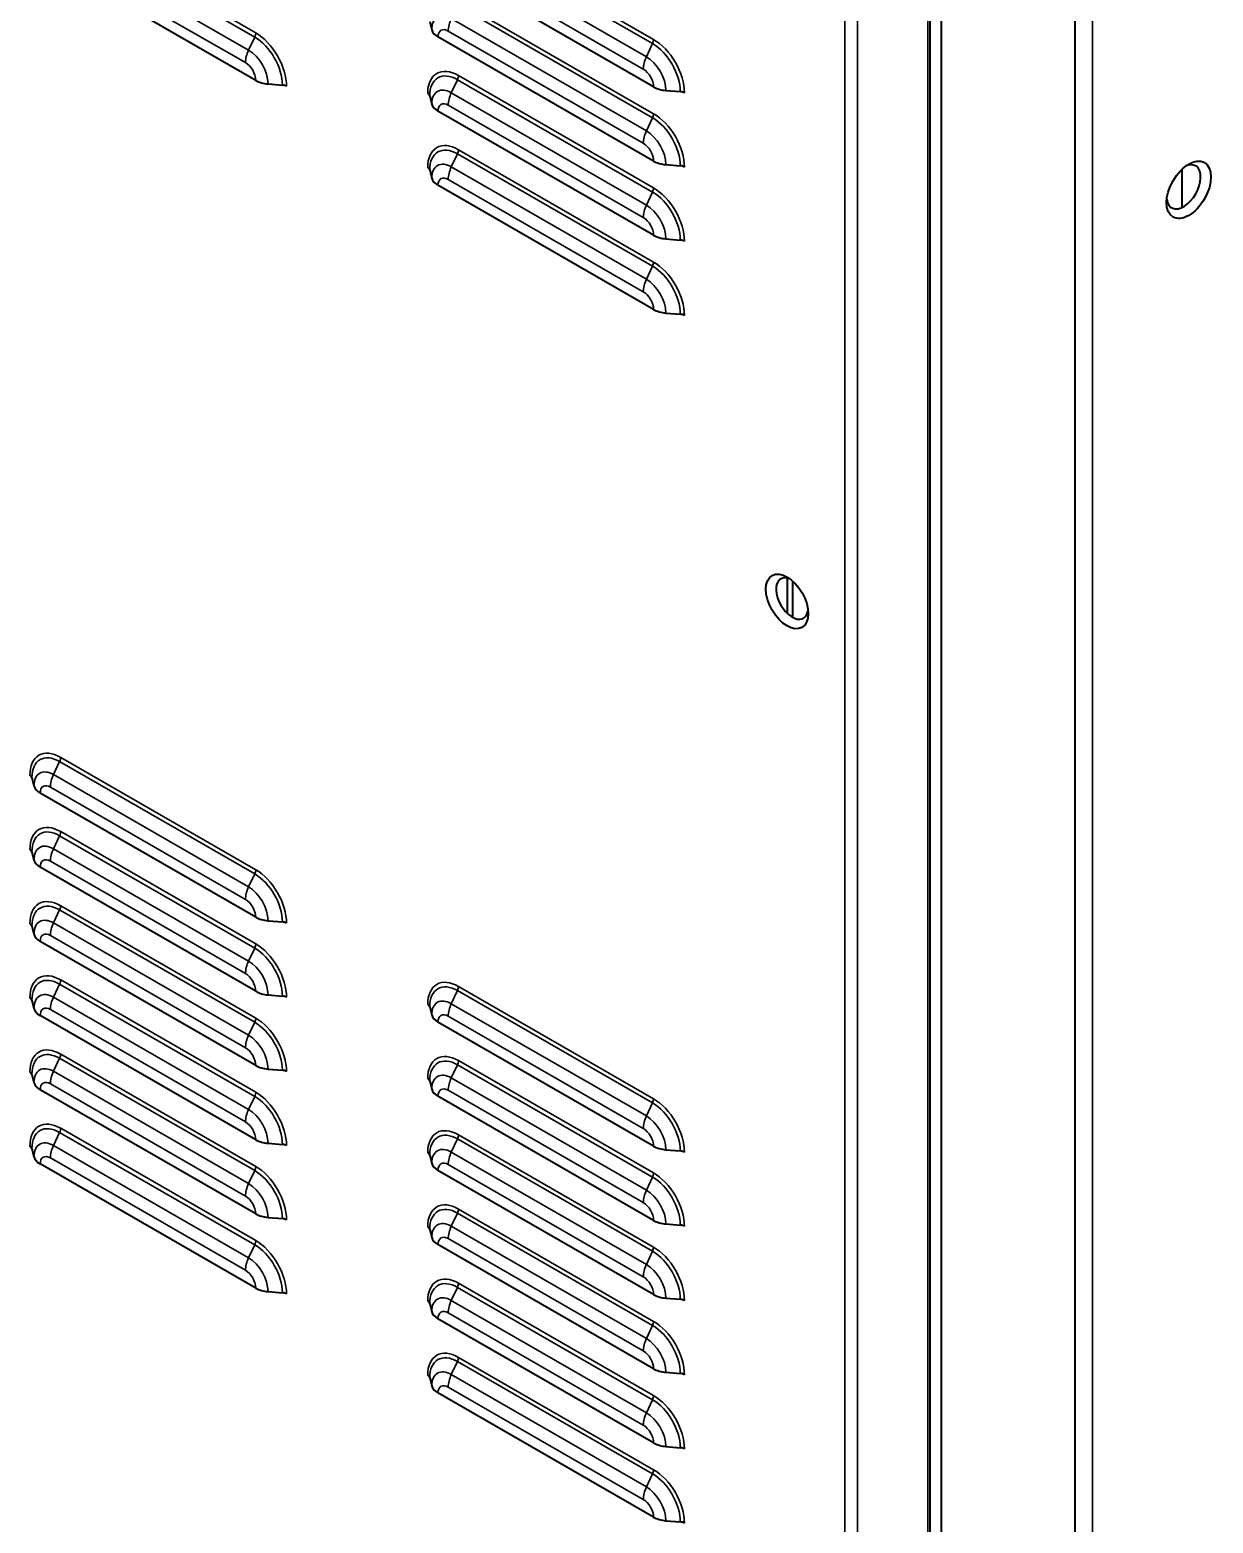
# Model space of a CAD drawing. Header units: millimetres. Extents: x 0 to 51860, y 0 to 5940.
# Drawn here: x 7525 to 7742.3, y 4264.9 to 4539.2 of the extents above; entities that cross this region are included whole.
import ezdxf

# ---------------------------------------------------------------- set-up
doc = ezdxf.new("R2010")
doc.units = ezdxf.units.MM
doc.header["$LTSCALE"] = 10
doc.layers.add('가시적인 것(ISO)', color=3, linetype='Continuous', lineweight=40)
doc.layers.add('가시적인 좁은 것(ISO)', color=3, linetype='Continuous', lineweight=35)

msp = doc.modelspace()

# ---------------------------------------------------------------- linework, layer by layer
at = {"layer": '가시적인 것(ISO)'}
for p, q in [((7717.027, 4043.5947), (7717.027, 4846.9)), ((7690.3784, 4013.3177), (7690.3784, 4840.6491)), ((7692.3726, 4839.5007), (7692.3726, 4011.7926)), ((7566.5075, 4529.9187), (7526.9096, 4552.7216)), ((7639.5752, 4528.7191), (7599.9773, 4551.5221)), ((7598.4688, 4540.7195), (7598.8459, 4539.1993)), ((7639.5752, 4515.0933), (7599.9773, 4537.8963)), ((7568.7703, 4529.2671), (7571.4102, 4529.05)), ((7598.4688, 4527.0937), (7598.8459, 4525.5735)), ((7641.838, 4528.0676), (7644.4779, 4527.8504)), ((7639.5752, 4501.4676), (7599.9773, 4524.2705)), ((7598.4688, 4513.468), (7598.8459, 4511.9478)), ((7641.838, 4514.4418), (7644.4779, 4514.2247)), ((7736.6374, 4506.5929), (7736.6374, 4513.6133)), ((7639.5752, 4487.8418), (7599.9773, 4510.6447)), ((7641.838, 4500.816), (7644.4779, 4500.5989)), ((7641.838, 4487.1903), (7644.4779, 4486.9731)), ((7664.0883, 4438.5156), (7664.0883, 4432.061)), ((7665.1725, 4431.2614), (7665.1725, 4437.8963)), ((7525.4011, 4401.846), (7525.7782, 4400.3258)), ((7566.5075, 4376.2198), (7526.9096, 4399.0228)), ((7525.4011, 4388.2202), (7525.7782, 4386.7)), ((7566.5075, 4362.594), (7526.9096, 4385.397)), ((7568.7703, 4375.5683), (7571.4102, 4375.3511)), ((7525.4011, 4374.5944), (7525.7782, 4373.0742)), ((7566.5075, 4348.9682), (7526.9096, 4371.7712)), ((7568.7703, 4361.9425), (7571.4102, 4361.7253)), ((7525.4011, 4360.9686), (7525.7782, 4359.4484)), ((7598.4688, 4359.7691), (7598.8459, 4358.2489)), ((7566.5075, 4335.3424), (7526.9096, 4358.1454)), ((7639.5752, 4334.1429), (7599.9773, 4356.9459)), ((7568.7703, 4348.3167), (7571.4102, 4348.0995)), ((7525.4011, 4347.3428), (7525.7782, 4345.8226)), ((7598.4688, 4346.1433), (7598.8459, 4344.6231)), ((7566.5075, 4321.7167), (7526.9096, 4344.5196)), ((7639.5752, 4320.5171), (7599.9773, 4343.3201)), ((7568.7703, 4334.6909), (7571.4102, 4334.4738)), ((7525.4011, 4333.7171), (7525.7782, 4332.1969)), ((7598.4688, 4332.5175), (7598.8459, 4330.9973)), ((7641.838, 4333.4914), (7644.4779, 4333.2742)), ((7566.5075, 4308.0909), (7526.9096, 4330.8938)), ((7639.5752, 4306.8913), (7599.9773, 4329.6943)), ((7568.7703, 4321.0651), (7571.4102, 4320.848)), ((7598.4688, 4318.8917), (7598.8459, 4317.3715)), ((7641.838, 4319.8656), (7644.4779, 4319.6484)), ((7639.5752, 4293.2656), (7599.9773, 4316.0685)), ((7568.7703, 4307.4394), (7571.4102, 4307.2222)), ((7598.4688, 4305.266), (7598.8459, 4303.7458)), ((7641.838, 4306.2398), (7644.4779, 4306.0227)), ((7639.5752, 4279.6398), (7599.9773, 4302.4427)), ((7598.4688, 4291.6402), (7598.8459, 4290.12)), ((7641.838, 4292.614), (7644.4779, 4292.3969)), ((7639.5752, 4266.014), (7599.9773, 4288.8169)), ((7641.838, 4278.9883), (7644.4779, 4278.7711)), ((7641.838, 4265.3625), (7644.4779, 4265.1453))]:
    msp.add_line(p, q, dxfattribs=at)
for centre, major_axis, ratio, start_param, end_param in [((7602.8057, 4539.5251), (-4, 0), 0.5758617, 0.14189705, 0.78539816), ((7569.336, 4531.5474), (4, 0), 0.5758617, 3.92699082, 4.57049193), ((7571.2216, 4528.2899), (1.3333, 0), 0.5758617, 0.78539816, 1.42889927), ((7642.4037, 4530.3479), (4, 0), 0.5758617, 3.92699082, 4.57049193), ((7597.1488, 4526.9852), (1.3333, 0), 0.5758617, 0.14189705, 0.78539816), ((7644.2893, 4527.0903), (1.3333, 0), 0.5758617, 0.78539816, 1.42889927), ((7602.8057, 4525.8993), (-4, 0), 0.5758617, 0.14189705, 0.78539816), ((7642.4037, 4516.7221), (4, 0), 0.5758617, 3.92699082, 4.57049193), ((7736.9203, 4510.3655), (-2.2124, -3.8419), 0.57809312, 5.63623422, 10.07172905), ((7597.1488, 4513.3594), (1.3333, 0), 0.5758617, 0.14189705, 0.78539816), ((7644.2893, 4513.4646), (1.3333, 0), 0.5758617, 0.78539816, 1.42889927), ((7602.8057, 4512.2735), (-4, 0), 0.5758617, 0.14189705, 0.78539816), ((7642.4037, 4503.0963), (4, 0), 0.5758617, 3.92699082, 4.57049193), ((7644.2893, 4499.8388), (1.3333, 0), 0.5758617, 0.78539816, 1.42889927), ((7642.4037, 4489.4706), (4, 0), 0.5758617, 3.92699082, 4.57049193), ((7644.2893, 4486.213), (1.3333, 0), 0.5758617, 0.78539816, 1.42889927), ((7665.0311, 4434.7454), (-2.0793, 3.6108), 0.57809312, 5.64468664, 10.06327663), ((7524.0811, 4401.7374), (1.3333, 0), 0.5758617, 0.14189705, 0.78539816), ((7529.738, 4400.6515), (-4, 0), 0.5758617, 0.14189705, 0.78539816), ((7524.0811, 4388.1116), (1.3333, 0), 0.5758617, 0.14189705, 0.78539816), ((7529.738, 4387.0258), (-4, 0), 0.5758617, 0.14189705, 0.78539816), ((7524.0811, 4374.4858), (1.3333, 0), 0.5758617, 0.14189705, 0.78539816), ((7569.336, 4377.8486), (4, 0), 0.5758617, 3.92699082, 4.57049193), ((7571.2216, 4374.591), (1.3333, 0), 0.5758617, 0.78539816, 1.42889927), ((7529.738, 4373.4), (-4, 0), 0.5758617, 0.14189705, 0.78539816), ((7524.0811, 4360.86), (1.3333, 0), 0.5758617, 0.14189705, 0.78539816), ((7569.336, 4364.2228), (4, 0), 0.5758617, 3.92699082, 4.57049193), ((7571.2216, 4360.9652), (1.3333, 0), 0.5758617, 0.78539816, 1.42889927), ((7529.738, 4359.7742), (-4, 0), 0.5758617, 0.14189705, 0.78539816), ((7597.1488, 4359.6605), (1.3333, 0), 0.5758617, 0.14189705, 0.78539816), ((7602.8057, 4358.5747), (-4, 0), 0.5758617, 0.14189705, 0.78539816), ((7524.0811, 4347.2343), (1.3333, 0), 0.5758617, 0.14189705, 0.78539816), ((7569.336, 4350.597), (4, 0), 0.5758617, 3.92699082, 4.57049193), ((7571.2216, 4347.3394), (1.3333, 0), 0.5758617, 0.78539816, 1.42889927), ((7529.738, 4346.1484), (-4, 0), 0.5758617, 0.14189705, 0.78539816), ((7597.1488, 4346.0347), (1.3333, 0), 0.5758617, 0.14189705, 0.78539816), ((7602.8057, 4344.9489), (-4, 0), 0.5758617, 0.14189705, 0.78539816), ((7524.0811, 4333.6085), (1.3333, 0), 0.5758617, 0.14189705, 0.78539816), ((7569.336, 4336.9712), (4, 0), 0.5758617, 3.92699082, 4.57049193), ((7571.2216, 4333.7137), (1.3333, 0), 0.5758617, 0.78539816, 1.42889927), ((7642.4037, 4335.7717), (4, 0), 0.5758617, 3.92699082, 4.57049193), ((7529.738, 4332.5226), (-4, 0), 0.5758617, 0.14189705, 0.78539816), ((7597.1488, 4332.4089), (1.3333, 0), 0.5758617, 0.14189705, 0.78539816), ((7644.2893, 4332.5141), (1.3333, 0), 0.5758617, 0.78539816, 1.42889927), ((7602.8057, 4331.3231), (-4, 0), 0.5758617, 0.14189705, 0.78539816), ((7569.336, 4323.3454), (4, 0), 0.5758617, 3.92699082, 4.57049193), ((7571.2216, 4320.0879), (1.3333, 0), 0.5758617, 0.78539816, 1.42889927), ((7642.4037, 4322.1459), (4, 0), 0.5758617, 3.92699082, 4.57049193), ((7597.1488, 4318.7832), (1.3333, 0), 0.5758617, 0.14189705, 0.78539816), ((7602.8057, 4317.6973), (-4, 0), 0.5758617, 0.14189705, 0.78539816), ((7644.2893, 4318.8883), (1.3333, 0), 0.5758617, 0.78539816, 1.42889927), ((7569.336, 4309.7197), (4, 0), 0.5758617, 3.92699082, 4.57049193), ((7571.2216, 4306.4621), (1.3333, 0), 0.5758617, 0.78539816, 1.42889927), ((7642.4037, 4308.5201), (4, 0), 0.5758617, 3.92699082, 4.57049193), ((7597.1488, 4305.1574), (1.3333, 0), 0.5758617, 0.14189705, 0.78539816), ((7602.8057, 4304.0715), (-4, 0), 0.5758617, 0.14189705, 0.78539816), ((7644.2893, 4305.2626), (1.3333, 0), 0.5758617, 0.78539816, 1.42889927), ((7642.4037, 4294.8943), (4, 0), 0.5758617, 3.92699082, 4.57049193), ((7597.1488, 4291.5316), (1.3333, 0), 0.5758617, 0.14189705, 0.78539816), ((7602.8057, 4290.4457), (-4, 0), 0.5758617, 0.14189705, 0.78539816), ((7644.2893, 4291.6368), (1.3333, 0), 0.5758617, 0.78539816, 1.42889927), ((7642.4037, 4281.2686), (4, 0), 0.5758617, 3.92699082, 4.57049193), ((7644.2893, 4278.011), (1.3333, 0), 0.5758617, 0.78539816, 1.42889927), ((7642.4037, 4267.6428), (4, 0), 0.5758617, 3.92699082, 4.57049193), ((7644.2893, 4264.3852), (1.3333, 0), 0.5758617, 0.78539816, 1.42889927)]:
    msp.add_ellipse(centre, major_axis=major_axis, ratio=ratio, start_param=start_param, end_param=end_param, dxfattribs=at)
for centre, major_axis in [((7737.8631, 4509.8225), (2.8778, 4.9973)), ((7664.0883, 4434.2025), (-2.7447, 4.7662))]:
    msp.add_ellipse(centre, major_axis=major_axis, ratio=0.57809312, dxfattribs=at)
at = {"layer": '가시적인 좁은 것(ISO)'}
for p, q in [((7720.1854, 4848.7188), (7720.1854, 4048.6837)), ((7674.6949, 4005.1501), (7674.6949, 4845.5886)), ((7677.0519, 4845.5886), (7677.0519, 4005.1501)), ((7689.9684, 4012.3543), (7689.9684, 4840.8852)), ((7530.6808, 4559.262), (7566.5075, 4538.6307)), ((7565.1876, 4535.4725), (7529.3609, 4556.1038)), ((7566.319, 4537.8681), (7530.4922, 4558.4994)), ((7639.3867, 4536.6686), (7603.5599, 4557.2998)), ((7603.7485, 4558.0625), (7639.5752, 4537.4312)), ((7564.6219, 4533.1846), (7528.7952, 4553.8159)), ((7638.2553, 4534.273), (7602.4286, 4554.9042)), ((7637.6896, 4531.9851), (7601.8629, 4552.6164)), ((7639.3867, 4523.0428), (7603.5599, 4543.6741)), ((7603.7485, 4544.4367), (7639.5752, 4523.8054)), ((7638.2553, 4520.6472), (7602.4286, 4541.2784)), ((7566.319, 4537.8681), (7565.1876, 4535.4725)), ((7637.6896, 4518.3593), (7601.8629, 4538.9906)), ((7639.3867, 4536.6686), (7638.2553, 4534.273)), ((7603.5599, 4530.0483), (7602.4286, 4527.6527)), ((7639.3867, 4509.417), (7603.5599, 4530.0483)), ((7603.7485, 4530.8109), (7639.5752, 4510.1796)), ((7638.2553, 4507.0214), (7602.4286, 4527.6527)), ((7637.6896, 4504.7335), (7601.8629, 4525.3648)), ((7639.3867, 4523.0428), (7638.2553, 4520.6472)), ((7603.5599, 4516.4225), (7602.4286, 4514.0269)), ((7639.3867, 4495.7912), (7603.5599, 4516.4225)), ((7603.7485, 4517.1851), (7639.5752, 4496.5539)), ((7638.2553, 4493.3956), (7602.4286, 4514.0269)), ((7637.6896, 4491.1078), (7601.8629, 4511.739)), ((7639.3867, 4509.417), (7638.2553, 4507.0214)), ((7639.3867, 4495.7912), (7638.2553, 4493.3956)), ((7530.6808, 4405.5631), (7566.5075, 4384.9319)), ((7530.4922, 4404.8005), (7529.3609, 4402.4049)), ((7565.1876, 4381.7737), (7529.3609, 4402.4049)), ((7566.319, 4384.1693), (7530.4922, 4404.8005)), ((7564.6219, 4379.4858), (7528.7952, 4400.117)), ((7530.6808, 4391.9374), (7566.5075, 4371.3061)), ((7530.4922, 4391.1747), (7529.3609, 4388.7791)), ((7565.1876, 4368.1479), (7529.3609, 4388.7791)), ((7566.319, 4370.5435), (7530.4922, 4391.1747)), ((7564.6219, 4365.86), (7528.7952, 4386.4912)), ((7566.319, 4384.1693), (7565.1876, 4381.7737)), ((7530.6808, 4378.3116), (7566.5075, 4357.6803)), ((7530.4922, 4377.5489), (7529.3609, 4375.1533)), ((7565.1876, 4354.5221), (7529.3609, 4375.1533)), ((7566.319, 4356.9177), (7530.4922, 4377.5489)), ((7564.6219, 4352.2342), (7528.7952, 4372.8655)), ((7566.319, 4370.5435), (7565.1876, 4368.1479)), ((7530.6808, 4364.6858), (7566.5075, 4344.0545)), ((7530.4922, 4363.9232), (7529.3609, 4361.5275)), ((7565.1876, 4340.8963), (7529.3609, 4361.5275)), ((7566.319, 4343.2919), (7530.4922, 4363.9232)), ((7603.5599, 4362.7236), (7602.4286, 4360.328)), ((7639.3867, 4342.0924), (7603.5599, 4362.7236)), ((7603.7485, 4363.4862), (7639.5752, 4342.855)), ((7564.6219, 4338.6084), (7528.7952, 4359.2397)), ((7638.2553, 4339.6968), (7602.4286, 4360.328)), ((7566.319, 4356.9177), (7565.1876, 4354.5221)), ((7637.6896, 4337.4089), (7601.8629, 4358.0401)), ((7530.4922, 4350.2974), (7529.3609, 4347.9018)), ((7566.319, 4329.6661), (7530.4922, 4350.2974)), ((7530.6808, 4351.06), (7566.5075, 4330.4287)), ((7565.1876, 4327.2705), (7529.3609, 4347.9018)), ((7603.5599, 4349.0978), (7602.4286, 4346.7022)), ((7639.3867, 4328.4666), (7603.5599, 4349.0978)), ((7603.7485, 4349.8605), (7639.5752, 4329.2292)), ((7564.6219, 4324.9826), (7528.7952, 4345.6139)), ((7638.2553, 4326.071), (7602.4286, 4346.7022)), ((7566.319, 4343.2919), (7565.1876, 4340.8963)), ((7637.6896, 4323.7831), (7601.8629, 4344.4144)), ((7639.3867, 4342.0924), (7638.2553, 4339.6968)), ((7530.4922, 4336.6716), (7529.3609, 4334.276)), ((7566.319, 4316.0403), (7530.4922, 4336.6716)), ((7530.6808, 4337.4342), (7566.5075, 4316.803)), ((7565.1876, 4313.6447), (7529.3609, 4334.276)), ((7603.5599, 4335.4721), (7602.4286, 4333.0764)), ((7639.3867, 4314.8408), (7603.5599, 4335.4721)), ((7603.7485, 4336.2347), (7639.5752, 4315.6034)), ((7564.6219, 4311.3569), (7528.7952, 4331.9881)), ((7638.2553, 4312.4452), (7602.4286, 4333.0764)), ((7566.319, 4329.6661), (7565.1876, 4327.2705)), ((7637.6896, 4310.1573), (7601.8629, 4330.7886)), ((7639.3867, 4328.4666), (7638.2553, 4326.071)), ((7603.5599, 4321.8463), (7602.4286, 4319.4507)), ((7639.3867, 4301.215), (7603.5599, 4321.8463)), ((7603.7485, 4322.6089), (7639.5752, 4301.9776)), ((7638.2553, 4298.8194), (7602.4286, 4319.4507)), ((7566.319, 4316.0403), (7565.1876, 4313.6447)), ((7637.6896, 4296.5315), (7601.8629, 4317.1628)), ((7639.3867, 4314.8408), (7638.2553, 4312.4452)), ((7603.5599, 4308.2205), (7602.4286, 4305.8249)), ((7639.3867, 4287.5892), (7603.5599, 4308.2205)), ((7603.7485, 4308.9831), (7639.5752, 4288.3519)), ((7638.2553, 4285.1936), (7602.4286, 4305.8249)), ((7637.6896, 4282.9058), (7601.8629, 4303.537)), ((7639.3867, 4301.215), (7638.2553, 4298.8194)), ((7603.5599, 4294.5947), (7602.4286, 4292.1991)), ((7639.3867, 4273.9634), (7603.5599, 4294.5947)), ((7603.7485, 4295.3573), (7639.5752, 4274.7261)), ((7637.6896, 4269.28), (7601.8629, 4289.9112)), ((7638.2553, 4271.5678), (7602.4286, 4292.1991)), ((7639.3867, 4287.5892), (7638.2553, 4285.1936)), ((7639.3867, 4273.9634), (7638.2553, 4271.5678))]:
    msp.add_line(p, q, dxfattribs=at)
for centre, major_axis, start_param, end_param in [((7602.4286, 4537.1362), (-2.5284, 4.3907), 5.49972085, 7.07051718), ((7604.6913, 4540.6194), (-1.9961, -3.4663), 4.85235233, 5.49585344), ((7565.5647, 4538.0878), (-0.6654, -1.1554), 1.71075967, 2.35426078), ((7566.319, 4531.9818), (-3.593, 6.2394), 3.92892453, 5.49972085), ((7566.5075, 4532.0904), (3.9923, -6.9327), 0.78733187, 2.3581282), ((7601.8629, 4536.8104), (-1.3308, 2.3109), 5.49972085, 7.07051718), ((7638.6324, 4536.8883), (-0.6654, -1.1554), 1.71075967, 2.35426078), ((7639.5752, 4530.8908), (3.9923, -6.9327), 0.78733187, 2.3581282), ((7567.4504, 4534.8134), (-1.9961, -3.4663), 4.85235233, 5.49585344), ((7565.1876, 4531.3303), (-2.5284, 4.3907), 3.92892453, 5.49972085), ((7640.5181, 4533.6139), (-1.9961, -3.4663), 4.85235233, 5.49585344), ((7638.2553, 4530.1307), (-2.5284, 4.3907), 3.92892453, 5.49972085), ((7639.3867, 4530.7823), (-3.593, 6.2394), 3.92892453, 5.49972085), ((7564.6219, 4531.0045), (-1.3308, 2.3109), 3.92892453, 5.49972085), ((7603.7485, 4524.2705), (-3.9923, 6.9327), 5.49972085, 7.07051718), ((7637.6896, 4529.805), (-1.3308, 2.3109), 3.92892453, 5.49972085), ((7603.5599, 4524.1619), (-3.593, 6.2394), 5.49972085, 7.07051718), ((7602.4286, 4523.5104), (-2.5284, 4.3907), 5.49972085, 7.07051718), ((7602.8057, 4530.268), (-0.6654, -1.1554), 1.71075967, 2.35426078), ((7604.6913, 4526.9936), (-1.9961, -3.4663), 4.85235233, 5.49585344), ((7601.8629, 4523.1847), (-1.3308, 2.3109), 5.49972085, 7.07051718), ((7638.6324, 4523.2625), (-0.6654, -1.1554), 1.71075967, 2.35426078), ((7639.3867, 4517.1565), (-3.593, 6.2394), 3.92892453, 5.49972085), ((7639.5752, 4517.2651), (3.9923, -6.9327), 0.78733187, 2.3581282), ((7640.5181, 4519.9881), (-1.9961, -3.4663), 4.85235233, 5.49585344), ((7638.2553, 4516.505), (-2.5284, 4.3907), 3.92892453, 5.49972085), ((7603.7485, 4510.6447), (-3.9923, 6.9327), 5.49972085, 7.07051718), ((7637.6896, 4516.1792), (-1.3308, 2.3109), 3.92892453, 5.49972085), ((7603.5599, 4510.5361), (-3.593, 6.2394), 5.49972085, 7.07051718), ((7602.4286, 4509.8846), (-2.5284, 4.3907), 5.49972085, 7.07051718), ((7602.8057, 4516.6422), (-0.6654, -1.1554), 1.71075967, 2.35426078), ((7601.8629, 4509.5589), (-1.3308, 2.3109), 5.49972085, 7.07051718), ((7604.6913, 4513.3678), (-1.9961, -3.4663), 4.85235233, 5.49585344), ((7638.6324, 4509.6367), (-0.6654, -1.1554), 1.71075967, 2.35426078), ((7639.3867, 4503.5307), (-3.593, 6.2394), 3.92892453, 5.49972085), ((7639.5752, 4503.6393), (3.9923, -6.9327), 0.78733187, 2.3581282), ((7640.5181, 4506.3623), (-1.9961, -3.4663), 4.85235233, 5.49585344), ((7638.2553, 4502.8792), (-2.5284, 4.3907), 3.92892453, 5.49972085), ((7637.6896, 4502.5534), (-1.3308, 2.3109), 3.92892453, 5.49972085), ((7638.6324, 4496.0109), (-0.6654, -1.1554), 1.71075967, 2.35426078), ((7639.3867, 4489.9049), (-3.593, 6.2394), 3.92892453, 5.49972085), ((7639.5752, 4490.0135), (3.9923, -6.9327), 0.78733187, 2.3581282), ((7640.5181, 4492.7365), (-1.9961, -3.4663), 4.85235233, 5.49585344), ((7638.2553, 4489.2534), (-2.5284, 4.3907), 3.92892453, 5.49972085), ((7637.6896, 4488.9276), (-1.3308, 2.3109), 3.92892453, 5.49972085), ((7530.6808, 4399.0228), (-3.9923, 6.9327), 5.49972085, 7.07051718), ((7530.4922, 4398.9142), (-3.593, 6.2394), 5.49972085, 7.07051718), ((7529.738, 4405.0202), (-0.6654, -1.1554), 1.71075967, 2.35426078), ((7529.3609, 4398.2627), (-2.5284, 4.3907), 5.49972085, 7.07051718), ((7531.6236, 4401.7458), (-1.9961, -3.4663), 4.85235233, 5.49585344), ((7528.7952, 4397.9369), (-1.3308, 2.3109), 5.49972085, 7.07051718), ((7530.6808, 4385.397), (-3.9923, 6.9327), 5.49972085, 7.07051718), ((7530.4922, 4385.2884), (-3.593, 6.2394), 5.49972085, 7.07051718), ((7529.738, 4391.3944), (-0.6654, -1.1554), 1.71075967, 2.35426078), ((7529.3609, 4384.6369), (-2.5284, 4.3907), 5.49972085, 7.07051718), ((7531.6236, 4388.12), (-1.9961, -3.4663), 4.85235233, 5.49585344), ((7528.7952, 4384.3111), (-1.3308, 2.3109), 5.49972085, 7.07051718), ((7565.5647, 4384.389), (-0.6654, -1.1554), 1.71075967, 2.35426078), ((7566.319, 4378.2829), (-3.593, 6.2394), 3.92892453, 5.49972085), ((7566.5075, 4378.3915), (3.9923, -6.9327), 0.78733187, 2.3581282), ((7567.4504, 4381.1146), (-1.9961, -3.4663), 4.85235233, 5.49585344), ((7565.1876, 4377.6314), (-2.5284, 4.3907), 3.92892453, 5.49972085), ((7530.6808, 4371.7712), (-3.9923, 6.9327), 5.49972085, 7.07051718), ((7530.4922, 4371.6626), (-3.593, 6.2394), 5.49972085, 7.07051718), ((7529.738, 4377.7686), (-0.6654, -1.1554), 1.71075967, 2.35426078), ((7564.6219, 4377.3057), (-1.3308, 2.3109), 3.92892453, 5.49972085), ((7529.3609, 4371.0111), (-2.5284, 4.3907), 5.49972085, 7.07051718), ((7531.6236, 4374.4942), (-1.9961, -3.4663), 4.85235233, 5.49585344), ((7528.7952, 4370.6853), (-1.3308, 2.3109), 5.49972085, 7.07051718), ((7565.5647, 4370.7632), (-0.6654, -1.1554), 1.71075967, 2.35426078), ((7566.319, 4364.6571), (-3.593, 6.2394), 3.92892453, 5.49972085), ((7566.5075, 4364.7657), (3.9923, -6.9327), 0.78733187, 2.3581282), ((7567.4504, 4367.4888), (-1.9961, -3.4663), 4.85235233, 5.49585344), ((7565.1876, 4364.0056), (-2.5284, 4.3907), 3.92892453, 5.49972085), ((7530.6808, 4358.1454), (-3.9923, 6.9327), 5.49972085, 7.07051718), ((7530.4922, 4358.0368), (-3.593, 6.2394), 5.49972085, 7.07051718), ((7529.738, 4364.1429), (-0.6654, -1.1554), 1.71075967, 2.35426078), ((7564.6219, 4363.6799), (-1.3308, 2.3109), 3.92892453, 5.49972085), ((7603.7485, 4356.9459), (-3.9923, 6.9327), 5.49972085, 7.07051718), ((7529.3609, 4357.3853), (-2.5284, 4.3907), 5.49972085, 7.07051718), ((7531.6236, 4360.8685), (-1.9961, -3.4663), 4.85235233, 5.49585344), ((7603.5599, 4356.8373), (-3.593, 6.2394), 5.49972085, 7.07051718), ((7602.4286, 4356.1858), (-2.5284, 4.3907), 5.49972085, 7.07051718), ((7602.8057, 4362.9433), (-0.6654, -1.1554), 1.71075967, 2.35426078), ((7528.7952, 4357.0596), (-1.3308, 2.3109), 5.49972085, 7.07051718), ((7604.6913, 4359.6689), (-1.9961, -3.4663), 4.85235233, 5.49585344), ((7565.5647, 4357.1374), (-0.6654, -1.1554), 1.71075967, 2.35426078), ((7566.319, 4351.0314), (-3.593, 6.2394), 3.92892453, 5.49972085), ((7566.5075, 4351.1399), (3.9923, -6.9327), 0.78733187, 2.3581282), ((7601.8629, 4355.86), (-1.3308, 2.3109), 5.49972085, 7.07051718), ((7567.4504, 4353.863), (-1.9961, -3.4663), 4.85235233, 5.49585344), ((7565.1876, 4350.3798), (-2.5284, 4.3907), 3.92892453, 5.49972085), ((7530.6808, 4344.5196), (-3.9923, 6.9327), 5.49972085, 7.07051718), ((7530.4922, 4344.411), (-3.593, 6.2394), 5.49972085, 7.07051718), ((7529.738, 4350.5171), (-0.6654, -1.1554), 1.71075967, 2.35426078), ((7564.6219, 4350.0541), (-1.3308, 2.3109), 3.92892453, 5.49972085), ((7603.7485, 4343.3201), (-3.9923, 6.9327), 5.49972085, 7.07051718), ((7529.3609, 4343.7595), (-2.5284, 4.3907), 5.49972085, 7.07051718), ((7531.6236, 4347.2427), (-1.9961, -3.4663), 4.85235233, 5.49585344), ((7603.5599, 4343.2115), (-3.593, 6.2394), 5.49972085, 7.07051718), ((7602.4286, 4342.56), (-2.5284, 4.3907), 5.49972085, 7.07051718), ((7602.8057, 4349.3175), (-0.6654, -1.1554), 1.71075967, 2.35426078), ((7528.7952, 4343.4338), (-1.3308, 2.3109), 5.49972085, 7.07051718), ((7601.8629, 4342.2342), (-1.3308, 2.3109), 5.49972085, 7.07051718), ((7604.6913, 4346.0431), (-1.9961, -3.4663), 4.85235233, 5.49585344), ((7565.5647, 4343.5116), (-0.6654, -1.1554), 1.71075967, 2.35426078), ((7566.319, 4337.4056), (-3.593, 6.2394), 3.92892453, 5.49972085), ((7566.5075, 4337.5142), (3.9923, -6.9327), 0.78733187, 2.3581282), ((7638.6324, 4342.3121), (-0.6654, -1.1554), 1.71075967, 2.35426078), ((7639.3867, 4336.206), (-3.593, 6.2394), 3.92892453, 5.49972085), ((7639.5752, 4336.3146), (3.9923, -6.9327), 0.78733187, 2.3581282), ((7567.4504, 4340.2372), (-1.9961, -3.4663), 4.85235233, 5.49585344), ((7565.1876, 4336.7541), (-2.5284, 4.3907), 3.92892453, 5.49972085), ((7640.5181, 4339.0377), (-1.9961, -3.4663), 4.85235233, 5.49585344), ((7638.2553, 4335.5545), (-2.5284, 4.3907), 3.92892453, 5.49972085), ((7530.6808, 4330.8938), (-3.9923, 6.9327), 5.49972085, 7.07051718), ((7530.4922, 4330.7852), (-3.593, 6.2394), 5.49972085, 7.07051718), ((7529.738, 4336.8913), (-0.6654, -1.1554), 1.71075967, 2.35426078), ((7564.6219, 4336.4283), (-1.3308, 2.3109), 3.92892453, 5.49972085), ((7603.7485, 4329.6943), (-3.9923, 6.9327), 5.49972085, 7.07051718), ((7637.6896, 4335.2288), (-1.3308, 2.3109), 3.92892453, 5.49972085), ((7529.3609, 4330.1337), (-2.5284, 4.3907), 5.49972085, 7.07051718), ((7531.6236, 4333.6169), (-1.9961, -3.4663), 4.85235233, 5.49585344), ((7603.5599, 4329.5857), (-3.593, 6.2394), 5.49972085, 7.07051718), ((7602.4286, 4328.9342), (-2.5284, 4.3907), 5.49972085, 7.07051718), ((7602.8057, 4335.6918), (-0.6654, -1.1554), 1.71075967, 2.35426078), ((7528.7952, 4329.808), (-1.3308, 2.3109), 5.49972085, 7.07051718), ((7601.8629, 4328.6084), (-1.3308, 2.3109), 5.49972085, 7.07051718), ((7604.6913, 4332.4174), (-1.9961, -3.4663), 4.85235233, 5.49585344), ((7565.5647, 4329.8858), (-0.6654, -1.1554), 1.71075967, 2.35426078), ((7566.319, 4323.7798), (-3.593, 6.2394), 3.92892453, 5.49972085), ((7566.5075, 4323.8884), (3.9923, -6.9327), 0.78733187, 2.3581282), ((7638.6324, 4328.6863), (-0.6654, -1.1554), 1.71075967, 2.35426078), ((7639.3867, 4322.5803), (-3.593, 6.2394), 3.92892453, 5.49972085), ((7639.5752, 4322.6888), (3.9923, -6.9327), 0.78733187, 2.3581282), ((7567.4504, 4326.6114), (-1.9961, -3.4663), 4.85235233, 5.49585344), ((7565.1876, 4323.1283), (-2.5284, 4.3907), 3.92892453, 5.49972085), ((7640.5181, 4325.4119), (-1.9961, -3.4663), 4.85235233, 5.49585344), ((7638.2553, 4321.9287), (-2.5284, 4.3907), 3.92892453, 5.49972085), ((7564.6219, 4322.8025), (-1.3308, 2.3109), 3.92892453, 5.49972085), ((7603.7485, 4316.0685), (-3.9923, 6.9327), 5.49972085, 7.07051718), ((7637.6896, 4321.603), (-1.3308, 2.3109), 3.92892453, 5.49972085), ((7603.5599, 4315.9599), (-3.593, 6.2394), 5.49972085, 7.07051718), ((7602.4286, 4315.3084), (-2.5284, 4.3907), 5.49972085, 7.07051718), ((7602.8057, 4322.066), (-0.6654, -1.1554), 1.71075967, 2.35426078), ((7601.8629, 4314.9827), (-1.3308, 2.3109), 5.49972085, 7.07051718), ((7604.6913, 4318.7916), (-1.9961, -3.4663), 4.85235233, 5.49585344), ((7565.5647, 4316.26), (-0.6654, -1.1554), 1.71075967, 2.35426078), ((7566.319, 4310.154), (-3.593, 6.2394), 3.92892453, 5.49972085), ((7566.5075, 4310.2626), (3.9923, -6.9327), 0.78733187, 2.3581282), ((7638.6324, 4315.0605), (-0.6654, -1.1554), 1.71075967, 2.35426078), ((7639.3867, 4308.9545), (-3.593, 6.2394), 3.92892453, 5.49972085), ((7639.5752, 4309.0631), (3.9923, -6.9327), 0.78733187, 2.3581282), ((7567.4504, 4312.9856), (-1.9961, -3.4663), 4.85235233, 5.49585344), ((7565.1876, 4309.5025), (-2.5284, 4.3907), 3.92892453, 5.49972085), ((7640.5181, 4311.7861), (-1.9961, -3.4663), 4.85235233, 5.49585344), ((7638.2553, 4308.303), (-2.5284, 4.3907), 3.92892453, 5.49972085), ((7564.6219, 4309.1767), (-1.3308, 2.3109), 3.92892453, 5.49972085), ((7603.7485, 4302.4427), (-3.9923, 6.9327), 5.49972085, 7.07051718), ((7603.5599, 4302.3341), (-3.593, 6.2394), 5.49972085, 7.07051718), ((7637.6896, 4307.9772), (-1.3308, 2.3109), 3.92892453, 5.49972085), ((7602.4286, 4301.6826), (-2.5284, 4.3907), 5.49972085, 7.07051718), ((7602.8057, 4308.4402), (-0.6654, -1.1554), 1.71075967, 2.35426078), ((7601.8629, 4301.3569), (-1.3308, 2.3109), 5.49972085, 7.07051718), ((7604.6913, 4305.1658), (-1.9961, -3.4663), 4.85235233, 5.49585344), ((7638.6324, 4301.4347), (-0.6654, -1.1554), 1.71075967, 2.35426078), ((7639.3867, 4295.3287), (-3.593, 6.2394), 3.92892453, 5.49972085), ((7639.5752, 4295.4373), (3.9923, -6.9327), 0.78733187, 2.3581282), ((7640.5181, 4298.1603), (-1.9961, -3.4663), 4.85235233, 5.49585344), ((7638.2553, 4294.6772), (-2.5284, 4.3907), 3.92892453, 5.49972085), ((7603.7485, 4288.8169), (-3.9923, 6.9327), 5.49972085, 7.07051718), ((7603.5599, 4288.7084), (-3.593, 6.2394), 5.49972085, 7.07051718), ((7637.6896, 4294.3514), (-1.3308, 2.3109), 3.92892453, 5.49972085), ((7602.4286, 4288.0568), (-2.5284, 4.3907), 5.49972085, 7.07051718), ((7602.8057, 4294.8144), (-0.6654, -1.1554), 1.71075967, 2.35426078), ((7601.8629, 4287.7311), (-1.3308, 2.3109), 5.49972085, 7.07051718), ((7604.6913, 4291.54), (-1.9961, -3.4663), 4.85235233, 5.49585344), ((7638.6324, 4287.8089), (-0.6654, -1.1554), 1.71075967, 2.35426078), ((7639.3867, 4281.7029), (-3.593, 6.2394), 3.92892453, 5.49972085), ((7639.5752, 4281.8115), (3.9923, -6.9327), 0.78733187, 2.3581282), ((7640.5181, 4284.5345), (-1.9961, -3.4663), 4.85235233, 5.49585344), ((7638.2553, 4281.0514), (-2.5284, 4.3907), 3.92892453, 5.49972085), ((7637.6896, 4280.7256), (-1.3308, 2.3109), 3.92892453, 5.49972085), ((7638.6324, 4274.1831), (-0.6654, -1.1554), 1.71075967, 2.35426078), ((7639.3867, 4268.0771), (-3.593, 6.2394), 3.92892453, 5.49972085), ((7639.5752, 4268.1857), (3.9923, -6.9327), 0.78733187, 2.3581282), ((7640.5181, 4270.9087), (-1.9961, -3.4663), 4.85235233, 5.49585344), ((7638.2553, 4267.4256), (-2.5284, 4.3907), 3.92892453, 5.49972085), ((7637.6896, 4267.0998), (-1.3308, 2.3109), 3.92892453, 5.49972085)]:
    msp.add_ellipse(centre, major_axis=major_axis, ratio=0.57809312, start_param=start_param, end_param=end_param, dxfattribs=at)

doc.saveas('drawing.dxf')
